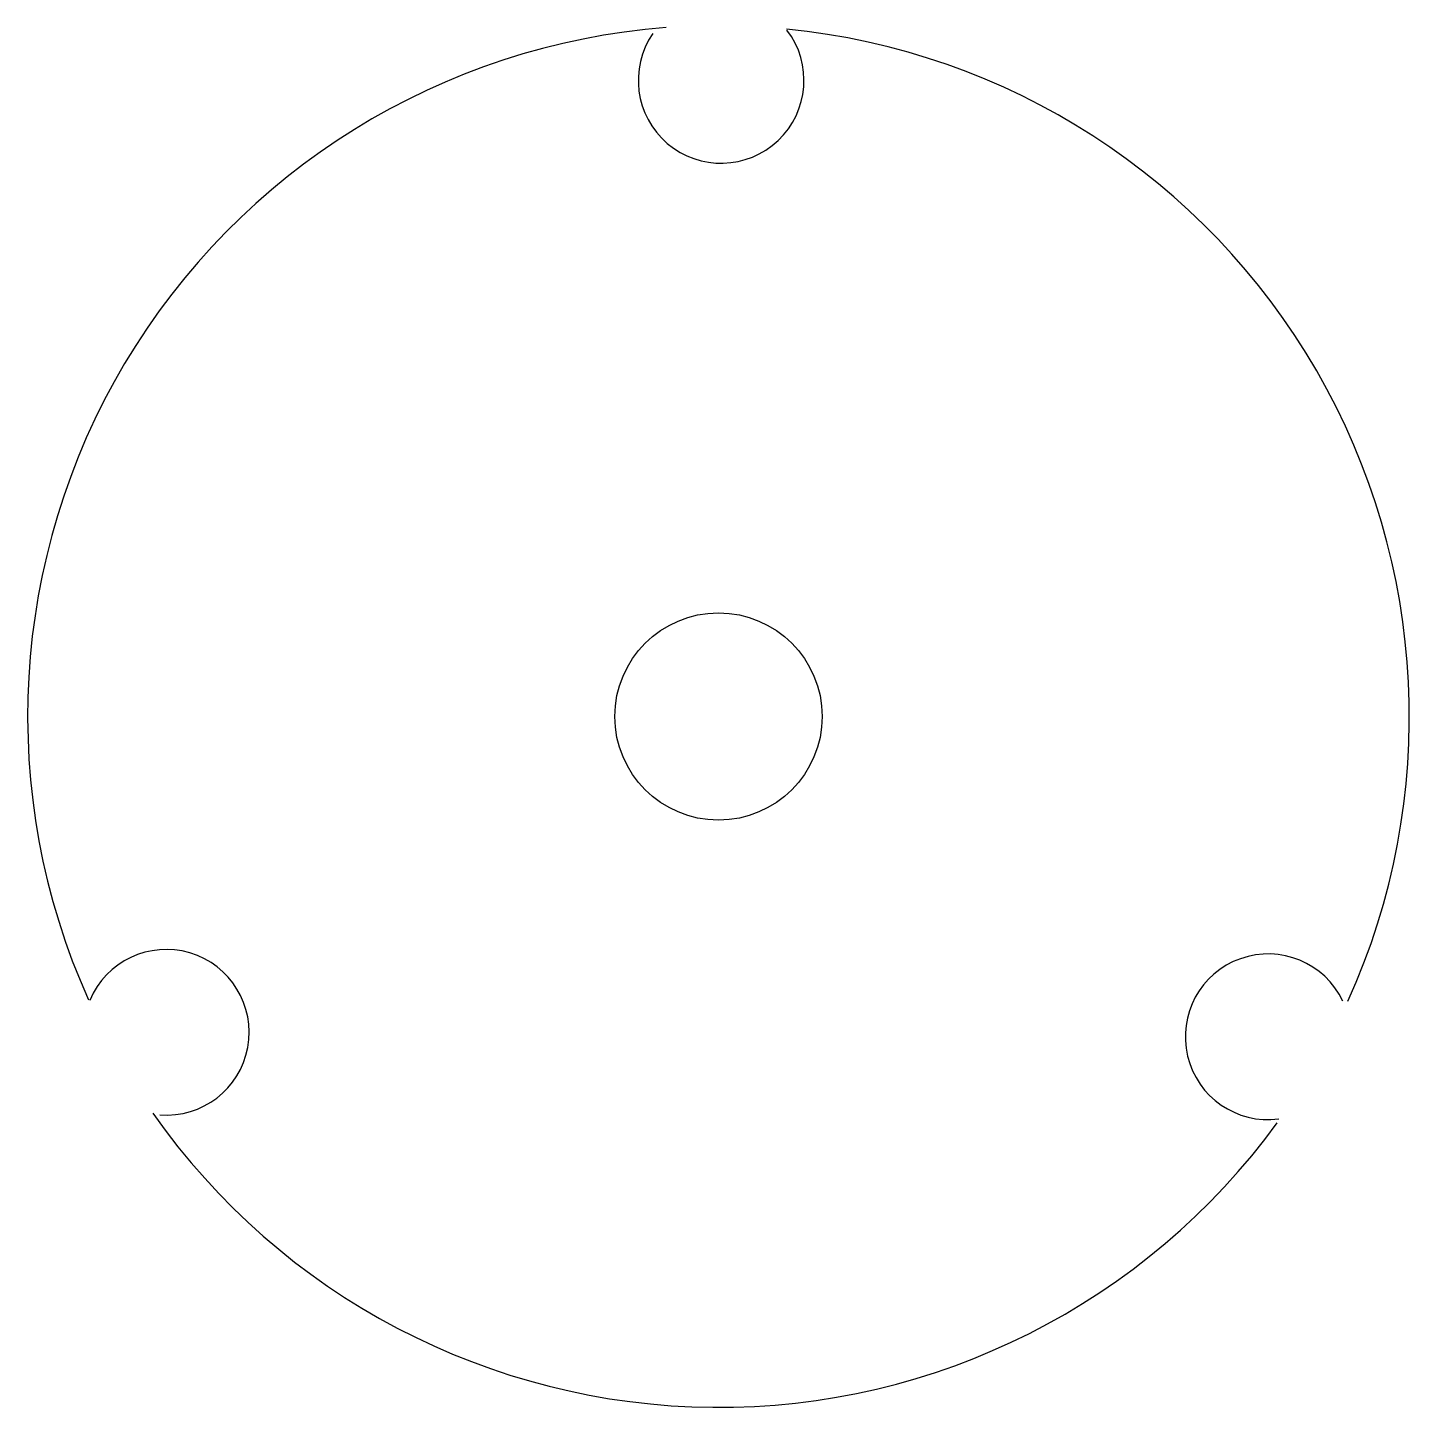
# Model space of a CAD drawing. Extents: x -1 to 1, y -1 to 1.
import ezdxf

# ---------------------------------------------------------------- set-up
doc = ezdxf.new("R2010")
doc.units = 0
doc.header["$LTSCALE"] = 0.01
doc.header["$MEASUREMENT"] = 0
doc.layers.get('0').update_dxf_attribs({"lineweight": 20})

msp = doc.modelspace()

# ---------------------------------------------------------------- linework, layer by layer
at = {"color": 0, "linetype": 'ByBlock', "lineweight": -2}
msp.add_circle((0, 0), 0.1497, dxfattribs=at)
for centre, radius, start, end in [((0, 0), 0.998, 94.3498, 204.1975), ((0.0038, 0.919), 0.1197, 145.5617, 37.3741), ((0, 0), 0.998, 335.6607, 84.3619), ((-0.7977, -0.4562), 0.1197, 265.5617, 157.3741), ((0.794, -0.4627), 0.1197, 25.5617, 277.3741), ((0, 0), 0.998, 215.058, 323.9795)]:
    msp.add_arc(centre, radius, start, end, dxfattribs=at)

doc.saveas('drawing.dxf')
